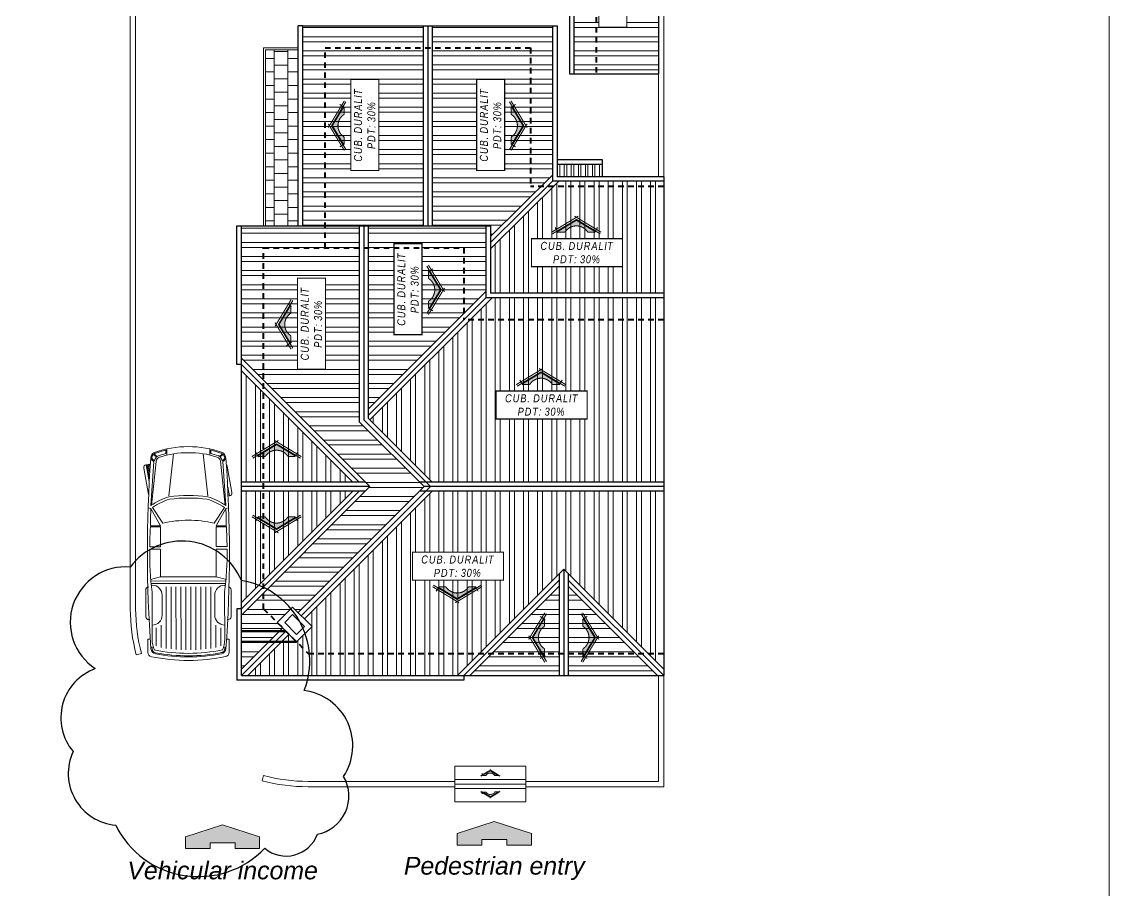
# Model space of a CAD drawing. Header units: metres. Extents: x 539 to 782, y 164 to 633.
# Drawn here: x 713.33 to 737.79, y 221.01 to 240.55 of the extents above; entities that cross this region are included whole.
import ezdxf
from ezdxf.enums import TextEntityAlignment as Align

# ---------------------------------------------------------------- set-up
doc = ezdxf.new("R2010")
doc.units = ezdxf.units.M
doc.linetypes.add('HIDDEN', pattern=[0.375, 0.25, -0.125])
for name, color, linetype, lineweight in [('01', 1, 'Continuous', 9), ('02', 2, 'Continuous', 20), ('03', 3, 'Continuous', 30), ('Baranda', 54, 'Continuous', 15), ('CUBIERTA', 214, 'Continuous', 20), ('MURO', 4, 'Continuous', 60), ('Plano d Sitio', 45, 'Continuous', 20), ('Textura de Pisos', 252, 'Continuous', 13)]:
    doc.layers.add(name, color=color, linetype=linetype, lineweight=lineweight)
for name, color, linetype in [('COLUMNAS', 6, 'Continuous'), ('cumbrera', 21, 'Continuous'), ('TEXTO', 134, 'Continuous')]:
    doc.layers.add(name, color=color, linetype=linetype)
doc.styles.add('ARIAL', font='ariali.ttf')
doc.styles.add('STYLE1', font='ariali.ttf')
pattern_1 = [(90, (-715.7695879070288, -243.3407509537875), (-0.3175, 5.551115123125783e-17), []), (90, (-715.8818411085422, -243.2284977522741), (-0.3175, 5.551115123125783e-17), [])]
pattern_2 = [(180, (-715.7695879070288, -243.3407509537875), (-5.551115123125783e-17, -0.3175), []), (180, (-715.8818411085422, -243.4530041553008), (-5.551115123125783e-17, -0.3175), [])]

# ---------------------------------------------------------------- blocks, each defined once
blk = doc.blocks.new('CHEVY')
for p, q in [((-0.8151112209913691, 3.870058879494527), (-0.8151112209913691, 4.13242091338673)), ((-0.6500000000000199, 3.641409447470144), (-0.6500000000000199, 4.002169861546056)), ((-0.5500000000000256, 3.585874054988656), (-0.5500000000000256, 4.037389700858276)), ((-0.4500000000000313, 2.817621577326056), (-0.4500000000000313, 4.05254340986385)), ((-0.3500000000000085, 2.817621577326056), (-0.3500000000000085, 4.064620522129919)), ((-0.2500000000000142, 2.817621577326056), (-0.2500000000000142, 4.073654487154888)), ((-0.1500000000000199, 2.817621577326056), (-0.1500000000000199, 4.079670009291297)), ((-0.05000000000002558, 2.817621577326056), (-0.05000000000002558, 4.08268339035674)), ((0.04999999999996874, 2.817621577326056), (0.04999999999996874, 4.08268339035674)), ((0.1499999999999915, 2.817621577326056), (0.1499999999999915, 4.079670009291297)), ((0.2499999999999858, 2.817621577326056), (0.2499999999999858, 4.073654487154888)), ((0.3499999999999801, 2.817621577326056), (0.3499999999999801, 4.064620522129919)), ((0.4499999999999744, 2.817621577326056), (0.4499999999999744, 4.05254340986385)), ((0.5499999999999972, 3.585874054988713), (0.5499999999999972, 4.037389700858276)), ((0.6499999999999915, 3.641409447470144), (0.6499999999999915, 4.002169861546056)), ((0.8151112209913407, 3.870058879494527), (0.8151112209913407, 4.13242091338673)), ((-0.766093916937777, 3.870058879494527), (-0.8151112209913691, 3.870058879494527)), ((0.7660939169377485, 3.870058879494527), (0.8151112209913407, 3.870058879494527)), ((-0.8557069520571616, 3.417823455947476), (-0.857086663010719, 2.874671756562966)), ((-0.8005674192562964, 3.47268356825605), (-0.7771684548819024, 3.472624130335637)), ((0.800567419256268, 3.47268356825605), (0.777168454881874, 3.472624130335637)), ((0.8557069520571332, 3.417823455947476), (0.8570866630106906, 2.874671756562966)), ((-0.5584960919907331, 2.614147126719379), (-0.7641102136839066, 2.666779298893905)), ((0.5584960919907047, 2.614147126719379), (0.7641102136838498, 2.666779298893905)), ((-0.5584960919907331, 2.058993436614335), (-0.5584960919907331, 2.614147126719379)), ((0.5584960919907047, 2.615543616900586), (-0.5530405295429972, 2.615543616900586)), ((0.5584960919907047, 2.058993436614335), (0.5584960919907047, 2.614147126719379)), ((-0.5584960919907331, 2.008993436614267), (-0.7761239441431798, 2.008993436614267)), ((-0.5584960919907331, 2.058993436614335), (-0.7758243118655486, 2.058993436614335)), ((-0.5584960919907331, 1.610985100995483), (-0.5584960919907331, 2.008993436614267)), ((0.7758243118655201, 2.058993436614335), (0.5584960919907047, 2.058993436614335)), ((0.7761239441431513, 2.008993436614267), (0.5584960919907047, 2.008993436614267)), ((0.5584960919907047, 1.610985100995483), (0.5584960919907047, 2.008993436614267)), ((-0.5584960919907331, 1.610985100995483), (-0.762588889615941, 1.610985100995483)), ((-0.5584960919907331, 1.588985100995549), (-0.7610134716310171, 1.588985100995549)), ((-0.5584960919907331, 1.588985100995549), (-0.7524356085345261, 1.242843760243025)), ((-0.7403714472381324, 1.182345925469283), (-0.6451178719588171, 0.2952132734748627)), ((0.740371447238104, 1.182345925469283), (0.6451178719587887, 0.2952132734748627)), ((-0.7991078365632376, 0.9634031501469078), (-0.8946560644343862, 0.4287198716564742)), ((-0.2959591754476634, 0.1451834285998554), (-0.3928380970023255, 0.9867510243202471)), ((0.2961529146752326, 0.1451834285998554), (0.3930318362298948, 0.9867510243202471)), ((0.8726009258741811, 0.9247020978679554), (0.7770526980030326, 0.3900188193775218)), ((0.8281338830775411, 0.9885196668041001), (0.7953856642762815, 0.8052622126000895)), ((0.7983828294031667, 0.9938361982354333), (0.8281338830775411, 0.9885196668041001)), ((0.8064769607309614, 0.9923897720320181), (0.8024859935653268, 0.9700565121063871)), ((-0.7903117331721461, 0.6999727233572255), (-0.8501890216377177, 0.3649023027203864)), ((-0.7852733702127779, 0.6031059606830151), (-0.8285320992911664, 0.3610321974924684)), ((-0.7799663309866816, 0.5077426974494781), (-0.8068751769445868, 0.3571620922645504)), ((-0.7704734529423973, 0.3506570819906099), (-0.8501890216377177, 0.3649023027203864)), ((-0.7744026001245032, 0.4138158682407518), (-0.7852182545980355, 0.3532919870366893)), ((-0.7218768770305388, 0.2490917947696314), (-0.6810612650273669, 0.282987261012229)), ((-0.6647384777903795, 0.2436101558818589), (-0.6810612650273669, 0.282987261012229)), ((0.6647384777903511, 0.2436101558818589), (0.6810612650273384, 0.282987261012229)), ((0.7218768770305104, 0.2490917947696314), (0.6810612650273384, 0.282987261012229)), ((-0.7230982628378939, 0.1922757023808597), (-0.7310480988959824, 0.2105255090823928)), ((-0.6964290993099809, 0.1549800897080811), (-0.6370577878701198, 0.204285200765403)), ((-0.6877861898578459, 0.147859092135425), (-0.6283883937837942, 0.1971861974489482)), ((-0.4528061065606579, 0.1399805100222036), (-0.4528061065606579, 0.07214593046739104)), ((0.4528061065606011, 0.1399805100222036), (0.4528061065606011, 0.07214593046739104)), ((0.6877861898578175, 0.147859092135425), (0.6283883937837658, 0.1971861974489482)), ((0.6964290993099524, 0.1549800897080811), (0.637057787870063, 0.204285200765403)), ((0.7230982628378655, 0.1922757023808597), (0.7310480988959256, 0.2105255090823928))]:
    blk.add_line(p, q)
for points in [[(1.337354281361058e-05, 4.152383277368235, 0.05032976858427718), (-0.6815184087488007, 4.083478504064649, 0.05032976858427718)], [(-0.748882438392954, 2.783567282375705), (-0.7274224804944396, 2.783567282375705, 0.4144700712728815), (-0.5274225571789231, 2.98374242170012), (-0.5277728359620113, 3.383742421700097, 0.4139570999902489), (-0.7277727592775562, 3.583567282375659), (-0.7279478986691146, 3.583567282375716)], [(0.7279478986690862, 3.583567282375716), (0.7277727592774994, 3.583567282375716, 0.4139570999902419), (0.5277728359619829, 3.383742421700097), (0.5274225571788662, 2.98374242170012, 0.4144700712728812), (0.7274224804944112, 2.783567282375705), (0.7488824383929256, 2.783567282375705)]]:
    blk.add_lwpolyline(points, format="xyb")
for points in [[(-0.7283379328284951, 4.02896583709269), (-0.7554139468025056, 4.02896583709269)], [(0.7283379328284667, 4.02896583709269), (0.7554139468024772, 4.02896583709269)], [(-0.7281987784891584, 3.870058879494527), (-0.727369693626926, 2.923287448094348)], [(0.7281987784891015, 3.870058879494527), (0.7273696936268976, 2.923287448094348)], [(-0.7602453139358119, 2.698305435614818), (0.760245313935755, 2.698305435614818)], [(-0.7537432878304315, 2.74830543561483), (0.7537432878304031, 2.74830543561483)], [(-0.5153703834899517, 1.535282203481577), (-0.7233162167850509, 1.222240057516549)], [(0.5153703834899233, 1.535282203481577), (0.7233162167850224, 1.222240057516549)], [(0.5584960919907047, 1.610985100995483), (0.7671039410314933, 1.610985100995483)], [(0.5584960919907047, 1.588985100995549), (0.765810581725205, 1.588985100995549)], [(0.5584960919907047, 1.588985100995549), (0.7524356085344976, 1.242843760243025)], [(-0.7524356085345261, 1.242843760243025), (-0.8151430644539772, 1.229965552015917)], [(-0.6951165360575686, 0.299912075819682), (-0.7513334270145577, 1.181432142463839)], [(0.6951165360575402, 0.299912075819682), (0.7513334270145293, 1.181432142463839)], [(0.7524356085344976, 1.242843760243025), (0.8151430644539488, 1.229965552015917)], [(-0.7550039714615338, 0.2501783478301629), (-0.6951165360575686, 0.299912075819682)], [(-0.753890194603386, 0.2347871072284331), (-0.7432676817784198, 0.183489660063449)], [(0.7550039714615053, 0.2501783478301629), (0.6951165360575402, 0.299912075819682)], [(0.7538901946033576, 0.2347871072284331), (0.7432676817783914, 0.183489660063449)], [(-0.4308061065606381, 0.1573781250165691), (-0.4308061065606381, 0.0446305728893801)], [(0.4308061065606097, 0.1573781250165691), (0.4308061065606097, 0.0446305728893801)]]:
    blk.add_lwpolyline(points)
for centre, radius, start, end in [((-0.7271112209913753, 4.13242091338673), 0.08800000000000001, 101.8039063896621, 180), ((-0.6434909587837723, 4.052310879295637), 0.11, 101.0086417639688, 175.8238409093658), ((-0.01840169572794537, 0.7411748322930318), 3.552508503919743, 89.70321134631696, 101.8039063896655), ((0.0006469838624383328, 0.7411748322930318), 3.483208503919743, 90.01064232729591, 101.0086417639688), ((0.0006469838624383328, 0.7411748322930318), 3.461208503919743, 90.01064232729591, 101.0086417639688), ((-0.0006469838624951763, 0.7411748322930318), 3.411208503919743, 78.46434909081957, 89.98935767270086), ((-0.0006469838624951763, 0.7411748322930318), 3.461208503919743, 78.99135823603116, 89.98935767270086), ((0.01840169572788852, 0.7411748322930318), 3.552508503919743, 78.19609361033456, 90.29678865368305), ((-0.0006469838624951763, 0.7411748322930318), 3.483208503919743, 78.99135823603116, 89.98935767270086), ((0.6434909587837438, 4.052310879295637), 0.11, 4.176159090630813, 78.99135823603116), ((0.7271112209913184, 4.13242091338673), 0.08800000000000001, 0, 78.1960936103379), ((25.30082343752225, 2.14284606436552), 26.12448643391838, 175.7908405652286, 184.1884519445382), ((-0.6434909587837723, 4.052310879295637), 0.08800000000000001, 101.0086417639688, 195.3838627031713), ((-0.2696947197849653, 3.881587142429899), 0.4586489645627818, 153.4940570227175, 181.4402962460169), ((0.6434909587837438, 4.052310879295637), 0.08800000000000001, 344.6161372968288, 78.99135823603116), ((0.2696947197849369, 3.881587142429899), 0.4586489645627818, 358.5597037539798, 26.50594297729397), ((-25.30082343752231, 2.14284606436552), 26.12448643391838, 355.8115480554617, 4.209159434771356), ((-0.8007071295024701, 3.417683745701359), 0.05500000000000001, 89.85445788966523, 179.8544578896685), ((0.8007071295024417, 3.417683745701359), 0.05500000000000001, 0.1455421103315249, 90.14554211033152), ((-0.8020868404560275, 2.874532046316792), 0.05500000000000001, 179.8544578896685, 269.8544578896685), ((4.803115580960835, 2.179728499087608), 5.580246166889073, 172.3426536902289, 181.2397570181141), ((-4.803115580960863, 2.179728499087608), 5.580246166889073, 358.760242981886, 7.657346309771121), ((0.8020868404559991, 2.874532046316792), 0.05500000000000001, 270.1455421103283, 0.1455421103315249), ((4.829811208826683, 2.000399952046726), 5.605941739554595, 179.9121698703377, 183.9832397922426), ((-4.829811208826712, 2.000399952046726), 5.605941739554595, 356.0167602077575, 0.0878301296623068), ((4.787234356559296, 1.553301430752006), 5.548362577133958, 179.6315060941221, 183.2076507706951), ((-1.4210854715202e-14, 3.866106142585172), 2.387121041605739, 257.5318887773814, 270), ((-1.4210854715202e-14, 3.866106142585172), 2.387121041605739, 270, 282.4681112226186), ((-4.787234356559324, 1.553301430752006), 5.548362577133958, 356.7923492293017, 0.3684939058779319), ((-0.008877355932739306, 2.262841891362759), 1.311749999999994, 235.5279428860187, 253.1505945835493), ((-0.008877355932739306, 2.262841891362759), 1.262249999999994, 235.5279428860187, 252.9654526160501), ((0.008877355932710884, 2.262841891362759), 1.262249999999994, 287.0345473839499, 304.4720571139814), ((0.008877355932710884, 2.262841891362759), 1.311749999999994, 286.8494054164507, 304.4720571139814), ((-1.4210854715202e-14, 4.012527870624004), 3.03020753982654, 262.6224962912981, 277.3775037087019), ((-1.4210854715202e-14, 4.012527870624004), 2.98070753982654, 262.7017659660302, 277.2982340339698), ((0.8184586200077746, 0.934377360937722), 0.05500000000000001, 349.868155695411, 79.8681556954109), ((-0.8405137585679796, 0.4190446085867645), 0.05500000000000001, 169.8681556954108, 259.8681556954076), ((-0.7007939704852078, 0.2237045725584519), 0.033, 129.7080533392997, 203.538522554119), ((-0.5631229150416601, 0.2857323282766995), 0.11, 202.5152201584068, 227.7679241923823), ((-0.5464600539709323, 0.3034373205241447), 0.09900000000000002, 184.7651194394414, 252.1024780622128), ((0.5464600539709039, 0.3034373205241447), 0.09900000000000002, 287.8975219377872, 355.2348805605553), ((0.5631229150416317, 0.2857323282766995), 0.11, 312.2320758076177, 337.4847798415931), ((0.7007939704851793, 0.2237045725584519), 0.033, 336.4614774458846, 50.29194666070035), ((0.722910392136626, 0.3996940824472883), 0.05500000000000001, 316.6256506403187, 349.868155695411), ((-0.622251168135378, 0.2362059139675718), 0.132, 203.5385225541152, 250.4764285188553), ((-0.622251168135378, 0.2362059139675718), 0.11, 203.5385225541152, 227.59670695068), ((-0.622251168135378, 0.2362059139675718), 0.11, 233.4322482148107, 250.4764285188553), ((-0.01616466259521587, 1.945506269923547), 1.945573422574601, 250.0479564024259, 270.4760435093812), ((-0.01616466259521587, 1.945506269923547), 1.923573422574601, 250.4764285188553, 256.8797840886793), ((-0.5631229150416601, 0.2857323282766995), 0.11, 233.6068584860339, 251.7609947884124), ((-0.01616466259521587, 1.945506269923547), 1.857573422574601, 251.7609947884124, 256.4048329408162), ((-0.01616466259521587, 1.945506269923547), 1.824573422574601, 252.1024780622128, 270.504571979474), ((0.01616466259515903, 1.945506269923547), 1.945573422574601, 269.5239564906188, 289.9520435975742), ((0.01616466259515903, 1.945506269923547), 1.824573422574601, 269.4954280205228, 287.8975219377872), ((0.01616466259515903, 1.945506269923547), 1.857573422574601, 283.5951670591838, 288.2390052115875), ((0.01616466259515903, 1.945506269923547), 1.923573422574601, 283.1202159113207, 289.5235714811447), ((0.5631229150416317, 0.2857323282766995), 0.11, 288.2390052115875, 306.3931415139661), ((0.6222511681353211, 0.2362059139675718), 0.11, 289.5235714811447, 306.5677517851893), ((0.6222511681353211, 0.2362059139675718), 0.132, 289.5235714811447, 336.4614774458846), ((0.6222511681353211, 0.2362059139675718), 0.11, 312.4032930493199, 336.4614774458846)]:
    blk.add_arc(centre, radius, start, end)

msp = doc.modelspace()

# ---------------------------------------------------------------- hatches: boundary and pattern name
at = {"layer": '02'}
h = msp.add_hatch(color=256, dxfattribs=at)
h.dxf.hatch_style = 1
edge = h.paths.add_edge_path()
edge.add_arc((720.7438064574764, 238.210750953781), 0.3023999999996931, 122.54687965860981, 179.9999999992945, ccw=False)
edge.add_line((720.5811184341862, 238.465659500279), (720.5811652274767, 238.6210707670508))
edge.add_line((720.5811652274767, 238.6210707670508), (720.5677223868242, 238.6292086093983))
edge.add_line((720.5677223868242, 238.6292086093983), (720.3147464456997, 238.2107509537847))
edge.add_line((720.3147464456997, 238.2107509537847), (720.5677268263503, 237.7922859545726))
edge.add_line((720.5677268263503, 237.7922859545726), (720.5809180870519, 237.8002606481788))
edge.add_line((720.5809180870519, 237.8002606481788), (720.5809649611883, 237.9559404220455))
edge.add_arc((720.7438064574774, 238.2107509537878), 0.302400000000738, 180.0000000005923, 237.4186175919951, ccw=False)
h = msp.add_hatch(color=256, dxfattribs=at)
h.dxf.hatch_style = 1
edge = h.paths.add_edge_path()
edge.add_arc((724.1753693565814, 238.210750953781), 0.3023999999996931, 7.054436626829942e-10, 57.45312034139017)
edge.add_line((724.3380573798715, 238.465659500279), (724.338010586581, 238.6210707670508))
edge.add_line((724.338010586581, 238.6210707670508), (724.3514534272335, 238.6292086093983))
edge.add_line((724.3514534272335, 238.6292086093983), (724.6044293683581, 238.2107509537847))
edge.add_line((724.6044293683581, 238.2107509537847), (724.3514489877075, 237.7922859545726))
edge.add_line((724.3514489877075, 237.7922859545726), (724.3382577270058, 237.8002606481788))
edge.add_line((724.3382577270058, 237.8002606481788), (724.3382108528695, 237.9559404220455))
edge.add_arc((724.1753693565804, 238.2107509537878), 0.302400000000738, 302.5813824080049, 359.9999999994076)
h = msp.add_hatch(color=256, dxfattribs=at)
h.dxf.hatch_style = 1
edge = h.paths.add_edge_path()
edge.add_arc((725.80452942468, 235.6548085878889), 0.3023999999996363, 32.5468796585979, 89.99999999928917, ccw=False)
edge.add_line((726.0594379711781, 235.817496611179), (726.2148492379499, 235.8174498178885))
edge.add_line((726.2148492379499, 235.8174498178885), (726.2229870802973, 235.830892658541))
edge.add_line((726.2229870802973, 235.830892658541), (725.8045294246838, 236.0838685996655))
edge.add_line((725.8045294246838, 236.0838685996655), (725.3860644254717, 235.830888219015))
edge.add_line((725.3860644254717, 235.830888219015), (725.3940391190779, 235.8176969583133))
edge.add_line((725.3940391190779, 235.8176969583133), (725.5497188929446, 235.8176500841769))
edge.add_arc((725.8045294246868, 235.6548085878878), 0.3024000000007054, 90.00000000058162, 147.4186175919848, ccw=False)
h = msp.add_hatch(color=256, dxfattribs=at)
h.dxf.hatch_style = 1
edge = h.paths.add_edge_path()
edge.add_arc((722.3166797537173, 234.5184181054252), 0.3023999999996931, 7.054436626829942e-10, 57.45312034139017)
edge.add_line((722.4793677770074, 234.7733266519232), (722.4793209837169, 234.928737918695))
edge.add_line((722.4793209837169, 234.928737918695), (722.4927638243694, 234.9368757610424))
edge.add_line((722.4927638243694, 234.9368757610424), (722.7457397654939, 234.5184181054289))
edge.add_line((722.7457397654939, 234.5184181054289), (722.4927593848433, 234.0999531062168))
edge.add_line((722.4927593848433, 234.0999531062168), (722.4795681241417, 234.107927799823))
edge.add_line((722.4795681241417, 234.107927799823), (722.4795212500053, 234.2636075736897))
edge.add_arc((722.3166797537162, 234.518418105432), 0.302400000000738, 302.5813824080049, 359.9999999994076)
h = msp.add_hatch(color=256, dxfattribs=at)
h.dxf.hatch_style = 1
edge = h.paths.add_edge_path()
edge.add_arc((719.5458674713847, 233.7399817933202), 0.3023999999996931, 122.54687965860981, 179.9999999992945, ccw=False)
edge.add_line((719.3831794480946, 233.9948903398182), (719.383226241385, 234.15030160659))
edge.add_line((719.383226241385, 234.15030160659), (719.3697834007326, 234.1584394489375))
edge.add_line((719.3697834007326, 234.1584394489375), (719.116807459608, 233.7399817933239))
edge.add_line((719.116807459608, 233.7399817933239), (719.3697878402586, 233.3215167941118))
edge.add_line((719.3697878402586, 233.3215167941118), (719.3829791009603, 233.329491487718))
edge.add_line((719.3829791009603, 233.329491487718), (719.3830259750966, 233.4851712615847))
edge.add_arc((719.5458674713857, 233.739981793327), 0.302400000000738, 180.0000000005923, 237.4186175919951, ccw=False)
h = msp.add_hatch(color=256, dxfattribs=at)
h.dxf.hatch_style = 1
edge = h.paths.add_edge_path()
edge.add_arc((725.0088187465618, 232.2268419050588), 0.3023999999996363, 32.5468796585979, 89.99999999928917, ccw=False)
edge.add_line((725.2637272930599, 232.3895299283488), (725.4191385598317, 232.3894831350583))
edge.add_line((725.4191385598317, 232.3894831350583), (725.4272764021791, 232.4029259757108))
edge.add_line((725.4272764021791, 232.4029259757108), (725.0088187465656, 232.6559019168353))
edge.add_line((725.0088187465656, 232.6559019168353), (724.5903537473534, 232.4029215361848))
edge.add_line((724.5903537473534, 232.4029215361848), (724.5983284409597, 232.3897302754831))
edge.add_line((724.5983284409597, 232.3897302754831), (724.7540082148264, 232.3896834013467))
edge.add_arc((725.0088187465686, 232.2268419050577), 0.3024000000007054, 90.00000000058162, 147.4186175919848, ccw=False)
h = msp.add_hatch(color=256, dxfattribs=at)
h.dxf.hatch_style = 1
edge = h.paths.add_edge_path()
edge.add_arc((719.0603978771925, 230.6077499791263), 0.3023999999996363, 90.00000000071084, 147.4531203414022)
edge.add_line((718.8054893306944, 230.7704380024164), (718.6500780639226, 230.7703912091259))
edge.add_line((718.6500780639226, 230.7703912091259), (718.6419402215752, 230.7838340497784))
edge.add_line((718.6419402215752, 230.7838340497784), (719.0603978771887, 231.0368099909029))
edge.add_line((719.0603978771887, 231.0368099909029), (719.4788628764009, 230.7838296102524))
edge.add_line((719.4788628764009, 230.7838296102524), (719.4708881827946, 230.7706383495507))
edge.add_line((719.4708881827946, 230.7706383495507), (719.3152084089279, 230.7705914754143))
edge.add_arc((719.0603978771857, 230.6077499791252), 0.3024000000007054, 32.58138240801522, 89.9999999994184)
h = msp.add_hatch(color=256, dxfattribs=at)
h.dxf.hatch_style = 1
edge = h.paths.add_edge_path()
edge.add_arc((719.0603978771925, 229.5737519284474), 0.3023999999996363, 212.5468796585978, 269.9999999992892, ccw=False)
edge.add_line((718.8054893306944, 229.4110639051573), (718.6500780639226, 229.4111106984478))
edge.add_line((718.6500780639226, 229.4111106984478), (718.6419402215752, 229.3976678577953))
edge.add_line((718.6419402215752, 229.3976678577953), (719.0603978771887, 229.1446919166708))
edge.add_line((719.0603978771887, 229.1446919166708), (719.4788628764009, 229.3976722973213))
edge.add_line((719.4788628764009, 229.3976722973213), (719.4708881827946, 229.410863558023))
edge.add_line((719.4708881827946, 229.410863558023), (719.3152084089279, 229.4109104321594))
edge.add_arc((719.0603978771857, 229.5737519284485), 0.3024000000007054, 270.00000000058157, 327.4186175919848, ccw=False)
h = msp.add_hatch(color=256, dxfattribs=at)
h.dxf.hatch_style = 1
edge = h.paths.add_edge_path()
edge.add_arc((723.1238070832381, 228.0005889252864), 0.3023999999996363, 270.0000000007108, 327.4531203414021)
edge.add_line((723.3787156297362, 227.8379009019963), (723.534126896508, 227.8379476952868))
edge.add_line((723.534126896508, 227.8379476952868), (723.5422647388555, 227.8245048546343))
edge.add_line((723.5422647388555, 227.8245048546343), (723.1238070832419, 227.5715289135098))
edge.add_line((723.1238070832419, 227.5715289135098), (722.7053420840298, 227.8245092941604))
edge.add_line((722.7053420840298, 227.8245092941604), (722.713316777636, 227.837700554862))
edge.add_line((722.713316777636, 227.837700554862), (722.8689965515027, 227.8377474289984))
edge.add_arc((723.123807083245, 228.0005889252875), 0.3024000000007054, 212.5813824080152, 269.9999999994184)
h = msp.add_hatch(color=256, dxfattribs=at)
h.dxf.hatch_style = 1
edge = h.paths.add_edge_path()
edge.add_arc((725.2527777458569, 226.696667390625), 0.3023999999996931, 122.54687965860981, 179.9999999992945, ccw=False)
edge.add_line((725.0900897225667, 226.9515759371231), (725.0901365158572, 227.1069872038949))
edge.add_line((725.0901365158572, 227.1069872038949), (725.0766936752048, 227.1151250462423))
edge.add_line((725.0766936752048, 227.1151250462423), (724.8237177340802, 226.6966673906287))
edge.add_line((724.8237177340802, 226.6966673906287), (725.0766981147308, 226.2782023914166))
edge.add_line((725.0766981147308, 226.2782023914166), (725.0898893754324, 226.2861770850228))
edge.add_line((725.0898893754324, 226.2861770850228), (725.0899362495688, 226.4418568588896))
edge.add_arc((725.2527777458579, 226.6966673906319), 0.302400000000738, 180.0000000005923, 237.4186175919951, ccw=False)
h = msp.add_hatch(color=256, dxfattribs=at)
h.dxf.hatch_style = 1
edge = h.paths.add_edge_path()
edge.add_arc((725.7863980682008, 226.696667390625), 0.3023999999996931, 7.054436626829942e-10, 57.45312034139017)
edge.add_line((725.9490860914909, 226.9515759371231), (725.9490392982004, 227.1069872038949))
edge.add_line((725.9490392982004, 227.1069872038949), (725.9624821388529, 227.1151250462423))
edge.add_line((725.9624821388529, 227.1151250462423), (726.2154580799775, 226.6966673906287))
edge.add_line((726.2154580799775, 226.6966673906287), (725.9624776993269, 226.2782023914166))
edge.add_line((725.9624776993269, 226.2782023914166), (725.9492864386252, 226.2861770850228))
edge.add_line((725.9492864386252, 226.2861770850228), (725.9492395644888, 226.4418568588896))
edge.add_arc((725.7863980681998, 226.6966673906319), 0.302400000000738, 302.5813824080049, 359.9999999994076)
h = msp.add_hatch(color=256, dxfattribs=at)
h.dxf.hatch_style = 1
edge = h.paths.add_edge_path()
edge.add_arc((723.8674921939221, 223.5280799107053), 0.1209599999996871, 89.392744305339, 146.8458646460218)
edge.add_line((723.7662241960088, 223.5942321154952), (723.70406298238, 223.5948722443377))
edge.add_line((723.70406298238, 223.5948722443377), (723.7008650173752, 223.6002835778783))
edge.add_line((723.7008650173752, 223.6002835778783), (723.8693111359794, 223.6996942761957))
edge.add_line((723.8693111359794, 223.6996942761957), (724.0356152582629, 223.5967337814359))
edge.add_line((724.0356152582629, 223.5967337814359), (724.032369637408, 223.5914913811468))
edge.add_line((724.032369637408, 223.5914913811468), (723.9701010266313, 223.5921326159523))
edge.add_arc((723.8674921939192, 223.5280799107047), 0.1209600000002369, 31.97412671258716, 89.39274430399567)
h = msp.add_hatch(color=256, dxfattribs=at)
h.dxf.hatch_style = 1
edge = h.paths.add_edge_path()
edge.add_arc((723.8685760146884, 223.2868366031402), 0.1209600000001158, 213.1541353540884, 270.60725569476654, ccw=False)
edge.add_line((723.7673080167749, 223.2206843983498), (723.7051468031461, 223.2200442695073))
edge.add_line((723.7051468031461, 223.2200442695073), (723.7019488381418, 223.2146329359665))
edge.add_line((723.7019488381418, 223.2146329359665), (723.8703949567459, 223.1152222376492))
edge.add_line((723.8703949567459, 223.1152222376492), (724.036699079029, 223.218182732409))
edge.add_line((724.036699079029, 223.218182732409), (724.0334534581743, 223.223425132698))
edge.add_line((724.0334534581743, 223.223425132698), (723.9711848473976, 223.2227838978925))
edge.add_arc((723.8685760146859, 223.28683660314), 0.1209599999999024, 270.60725569595235, 328.02587328736155, ccw=False)
for points in [[(718.6788802167757, 221.9509442820046), (718.6788802167748, 222.2163237213632), (717.8461465792689, 222.4817031607217), (717.0134129417638, 222.216323721363), (717.0134129417647, 221.9509442820046), (717.5661760789408, 221.9509442820046), (717.5661760789408, 222.0800475854188), (718.126117079597, 222.0800475854188), (718.1261170795979, 221.9509442820046)], [(724.791397835065, 222.0246466659339), (724.7913978350646, 222.2900261052926), (723.9586641975586, 222.555405544651), (723.1259305600536, 222.2900261052924), (723.125930560054, 222.0246466659339), (723.6786936972305, 222.0246466659339), (723.6786936972305, 222.1537499693482), (724.2386346978867, 222.1537499693482), (724.2386346978872, 222.0246466659339)]]:
    msp.add_hatch(color=256, dxfattribs=at).paths.add_polyline_path(points)
at = {"layer": 'CUBIERTA'}
h = msp.add_hatch(dxfattribs=at)
h.set_pattern_fill('STEEL,_O', color=256, scale=0.1, angle=135)
h.set_pattern_definition(pattern_2)
h.paths.add_polyline_path([(727.6495879070287, 243.2207509537874), (724.6495879070294, 243.2207509537875), (724.6495879070294, 240.8806919561995), (725.749587906595, 240.8806919561994), (725.749587906595, 239.3806919561994), (727.6495879070287, 239.3806919561993)])
h.paths.add_polyline_path([(726.9411912511421, 242.4724445703626), (726.9411912511418, 240.4254606360894), (726.3113508998995, 240.4254606360894), (726.3113508998997, 242.4724445703626)], flags=16)
h = msp.add_hatch(dxfattribs=at)
h.set_pattern_fill('STEEL,_O', color=256, scale=0.1, angle=135)
h.set_pattern_definition(pattern_2)
h.paths.add_polyline_path([(722.5595879070288, 235.9607509537875), (723.8695879070287, 235.9607509537875), (723.8695879070287, 235.7215477768423), (725.2695879070288, 237.1011456276106), (725.2695879070288, 240.4607509537874), (722.5595879070288, 240.4607509537875)])
h.paths.add_polyline_path([(719.649587907029, 235.9607509537875), (722.3595879070288, 235.9607509537875), (722.3595879070288, 240.4607509537874), (719.6495879070287, 240.4607509537874)])
h.paths.add_polyline_path([(721.3585435256628, 239.2493014032663), (721.3585435256625, 237.2023174689931), (720.7287031744202, 237.2023174689931), (720.7287031744204, 239.2493014032663)], flags=16)
h.paths.add_polyline_path([(723.560632288395, 239.2493014032663), (723.5606322883953, 237.2023174689931), (724.1904726396376, 237.2023174689931), (724.1904726396374, 239.2493014032663)], flags=16)
h = msp.add_hatch(dxfattribs=at)
h.set_pattern_fill('STEEL,_O', color=256, scale=0.05, angle=45)
h.set_pattern_definition([(90, (18.83241960045621, 0), (-0.15875, 2.775557561562891e-17), []), (90, (18.77629299969954, 0.05612660075667009), (-0.15875, 2.775557561562891e-17), [])])
h.paths.add_polyline_path([(726.3895879070287, 237.0607509537863), (726.389587907029, 237.3407509537875), (725.3695879070287, 237.3407509537875), (725.3695879070287, 237.0607509537855)])
h = msp.add_hatch(dxfattribs=at)
h.set_pattern_fill('STEEL,_O', color=256, scale=0.1, angle=45)
h.set_pattern_definition(pattern_1)
h.paths.add_polyline_path([(723.8695879070287, 234.4407509537875), (727.7695879070288, 234.4407509537875), (727.7695879070288, 236.9607509537874), (725.4120588040682, 236.9607509537874), (723.869587907029, 235.4407584291957)])
h.paths.add_polyline_path([(726.8430798741654, 235.0400715197025), (724.7960959398922, 235.0400715197027), (724.7960959398922, 235.6699118709451), (726.8430798741654, 235.6699118709448)], flags=16)
h = msp.add_hatch(dxfattribs=at)
h.set_pattern_fill('STEEL,_O', color=256, scale=0.1, angle=135)
h.set_pattern_definition([(180, (0, 0), (-5.551115123125783e-17, -0.3175), []), (180, (-0.1122532015133644, -0.1122532015133644), (-5.551115123125783e-17, -0.3175), [])])
h.paths.add_polyline_path([(723.7695879070288, 235.9607509537875), (721.1195879070287, 235.9607509537875), (721.119587907029, 231.832172310025), (723.7695879070288, 234.4821723100249)])
h.paths.add_polyline_path([(720.9195879070289, 235.9607509537875), (718.2695879070288, 235.9607509537875), (718.2695879070291, 232.9821723100247), (721.1610092632668, 230.0907509537871), (718.2695879070293, 227.1993295975498), (718.2695879070293, 225.9821723100247), (719.1988772289105, 226.9114616319058), (719.0739059214729, 227.0364329393433), (719.4203882442544, 227.3829152621248), (719.545359551692, 227.2579439546873), (722.378166550792, 230.0907509537876), (720.9195879070289, 231.5493295975503)])
h.paths.add_polyline_path([(725.4195879070289, 227.8493295975502), (723.4110092632659, 225.8407509537875), (725.4195879070289, 225.8407509537874)])
h.paths.add_polyline_path([(725.6195879070287, 227.8493295975503), (725.619587907029, 225.8407509537874), (727.6281665507918, 225.8407509537874)])
h.paths.add_polyline_path([(720.1606045395711, 234.7785322428055), (720.1606045395708, 232.7315483085323), (719.5307641883285, 232.7315483085323), (719.5307641883287, 234.7785322428055)], flags=16)
h.paths.add_polyline_path([(721.7019426855309, 235.5569685549105), (721.7019426855311, 233.5099846206373), (722.3317830367735, 233.5099846206373), (722.3317830367732, 235.5569685549105)], flags=16)
h = msp.add_hatch(dxfattribs=at)
h.set_pattern_fill('STEEL,_O', color=256, scale=0.1, angle=45)
h.set_pattern_definition(pattern_1)
h.paths.add_polyline_path([(718.2695879070288, 232.6993295975501), (718.2695879070291, 230.1907509537869), (720.7781665507923, 230.190750953787)])
h.paths.add_polyline_path([(720.7781665507921, 229.9907509537871), (718.2695879070293, 229.9907509537869), (718.2695879070293, 227.4821723100244)])
h.paths.add_polyline_path([(727.7695879070288, 234.3407509537875), (723.9110092632659, 234.3407509537875), (721.1610092632661, 231.5907509537874), (722.5610092632664, 230.1907509537874), (727.7695879070288, 230.1907509537875)])
h.paths.add_polyline_path([(725.5195879070288, 228.2321723100248), (727.7695879070288, 225.9821723100249), (727.7695879070288, 229.9907509537875), (722.5610092632664, 229.9907509537875), (719.686780907929, 227.1165225984501), (719.8582702515221, 226.9450332548572), (719.5117879287407, 226.5985509320758), (719.3402985851478, 226.7700402756687), (718.4110092632668, 225.8407509537875), (723.1281665507913, 225.8407509537875)])
h.paths.add_polyline_path([(726.0473691960472, 231.6121048368723), (724.000385261774, 231.6121048368725), (724.000385261774, 232.2419451881149), (726.0473691960472, 232.2419451881147)], flags=16)
h.paths.add_polyline_path([(724.1623575327235, 227.98548564223), (722.1153735984503, 227.9854856422303), (722.1153735984503, 228.6153259934726), (724.1623575327235, 228.6153259934724)], flags=16)
at = {"layer": 'Textura de Pisos', "ltscale": 0.01}
h = msp.add_hatch(dxfattribs=at)
h.set_pattern_fill('AR-B88,_O', color=256, scale=0.0015, angle=90)
h.set_pattern_definition([(90, (36.56222820399512, 2.842170943040401e-14), (-0.3048, 1.866361721900567e-17), []), (180, (36.56222820399512, 2.842170943040401e-14), (-0.3048, -0.1524), [0.3048, -0.3048])])
h.paths.add_polyline_path([(718.8095879070288, 235.9607509537875), (719.5495879070288, 235.9607509537875), (719.5495879070288, 239.9207509537875), (718.8095879070288, 239.9207509537875)])

# ---------------------------------------------------------------- linework, layer by layer
at = {"layer": '01'}
msp.add_lwpolyline([(602.0391835049804, 257.8513608069128), (737.7917185093768, 257.8513608069128), (737.7917185093768, 163.9429756973037), (602.0391835049804, 163.9429756973037)], close=True, dxfattribs=at)
at = {"layer": '02'}
for p, q in [((720.2979195475907, 238.2107509537847), (720.6217277950616, 238.7463751696797)), ((720.5908608927055, 238.6186902400206), (720.4816172805822, 238.6847327779398)), ((724.6212562664671, 238.2107509537847), (724.2974480189962, 238.7463751696797)), ((724.3283149213523, 238.6186902400206), (724.4375585334756, 238.6847327779398)), ((720.2979195475907, 238.2107509537847), (720.6217277950618, 237.6751267378887)), ((724.6212562664671, 238.2107509537847), (724.297448018996, 237.6751267378887)), ((720.5908608927055, 237.8028116675484), (720.4816172805824, 237.7367691296287)), ((724.3283149213523, 237.8028116675484), (724.4375585334753, 237.7367691296287)), ((725.8045294246838, 236.1006954977745), (725.2689052087878, 235.7768872503034)), ((725.8045294246838, 236.1006954977745), (726.3401536405788, 235.7768872503036)), ((725.3965901384474, 235.8077541526598), (725.3305476005278, 235.9169977647828)), ((726.2124687109197, 235.8077541526598), (726.2785112488389, 235.916997764783)), ((722.7625666636029, 234.5184181054289), (722.438758416132, 235.0540423213239)), ((722.4696253184882, 234.9263573916648), (722.5788689306114, 234.992399929584)), ((722.7625666636029, 234.5184181054289), (722.4387584161318, 233.9827938895329)), ((719.099980561499, 233.7399817933239), (719.4237888089699, 234.2756060092189)), ((719.3929219066138, 234.1479210795598), (719.2836782944905, 234.213963617479)), ((722.4696253184882, 234.1104788191925), (722.5788689306112, 234.0444362812729)), ((719.099980561499, 233.7399817933239), (719.4237888089701, 233.2043575774279)), ((719.3929219066138, 233.3320425070876), (719.2836782944908, 233.2659999691679)), ((725.0088187465656, 232.6727288149443), (724.4731945306696, 232.3489205674732)), ((725.0088187465656, 232.6727288149443), (725.5444429624606, 232.3489205674735)), ((724.6008794603292, 232.3797874698296), (724.5348369224096, 232.4890310819526)), ((725.4167580328015, 232.3797874698296), (725.4828005707207, 232.4890310819528)), ((719.0603978771887, 231.0536368890119), (718.5247736612932, 230.729828641541)), ((719.0603978771887, 231.0536368890119), (719.5960220930842, 230.7298286415408)), ((718.6524585909528, 230.7606955438972), (718.5864160530332, 230.8699391560204)), ((719.4683371634246, 230.7606955438972), (719.5343797013443, 230.8699391560202)), ((719.0603978771887, 229.1278650185618), (718.5247736612932, 229.4516732660327)), ((718.6524585909528, 229.4208063636765), (718.5864160530332, 229.3115627515533)), ((719.0603978771887, 229.1278650185618), (719.5960220930842, 229.4516732660329)), ((719.4683371634246, 229.4208063636765), (719.5343797013443, 229.3115627515535)), ((723.1238070832419, 227.5547020154008), (722.588182867346, 227.8785102628719)), ((722.7158677970056, 227.8476433605155), (722.6498252590859, 227.7383997483925)), ((723.1238070832419, 227.5547020154008), (723.6594312991369, 227.8785102628717)), ((723.5317463694778, 227.8476433605155), (723.597788907397, 227.7383997483923)), ((724.8068908359712, 226.6966673906287), (725.1306990834421, 227.2322916065238)), ((725.099832181086, 227.1046066768646), (724.9905885689627, 227.1706492147838)), ((726.2322849780865, 226.6966673906287), (725.9084767306156, 227.2322916065238)), ((725.9393436329717, 227.1046066768646), (726.048587245095, 227.1706492147838)), ((724.8068908359712, 226.6966673906287), (725.1306990834423, 226.1610431747328)), ((726.2322849780865, 226.6966673906287), (725.9084767306153, 226.1610431747328)), ((725.099832181086, 226.2887281043924), (724.990588568963, 226.2226855664727)), ((725.9393436329717, 226.2887281043924), (726.0485872450947, 226.2226855664727)), ((723.8693824713448, 223.7064246574078), (723.6537720768695, 223.5791793396953)), ((723.7049740362463, 223.5909841041449), (723.6790216283453, 223.634959073171)), ((723.8693824713448, 223.7064246574078), (724.082247383024, 223.5746379264321)), ((723.8704662921114, 223.1084918564372), (723.654855897636, 223.2357371741495)), ((723.7060578570129, 223.2239324097001), (723.6801054491116, 223.1799574406739)), ((723.8704662921114, 223.1084918564372), (724.0833312037907, 223.2402785874128))]:
    msp.add_line(p, q, dxfattribs=at)
for points, const_width in [([(720.5855437507387, 238.7682799023989), (720.2222145097992, 238.16809905813)], 0.024), ([(724.3336320633191, 238.7682799023989), (724.6969613042586, 238.16809905813)], 0.024), ([(720.2222402079228, 238.2534484302606), (720.58520796216, 237.6530489028338)], 0.024), ([(724.696935606135, 238.2534484302606), (724.3339678518978, 237.6530489028338)], 0.024), ([(725.8472269011597, 236.1763748374424), (725.2468273737329, 235.8134070832052)], 0.024), ([(726.3620583732979, 235.8130712946266), (725.7618775290291, 236.176400535566)], 0.024), ([(722.4749424604549, 235.075947054043), (722.8382717013944, 234.4757662097742)], 0.024), ([(722.8382460032708, 234.5611155819048), (722.4752782490336, 233.960716054478)], 0.024), ([(719.387604764647, 234.2975107419381), (719.0242755237075, 233.6973298976692)], 0.024), ([(719.0243012218311, 233.7826792697998), (719.3872689760683, 233.182279742373)], 0.024), ([(725.0515162230415, 232.7484081546122), (724.4511166956147, 232.3854404003751)], 0.024), ([(725.5663476951797, 232.3851046117964), (724.9661668509109, 232.7484338527359)], 0.024), ([(718.5028689285746, 230.766012685864), (719.1030497728434, 231.1293419268034)], 0.024), ([(719.0177004007123, 231.1293162286798), (719.6180999281396, 230.7663484744427)], 0.024), ([(718.5028689285746, 229.4154892217097), (719.1030497728434, 229.0521599807703)], 0.024), ([(719.0177004007123, 229.0521856788939), (719.6180999281396, 229.4151534331311)], 0.024), ([(723.1665045597179, 227.4790226757329), (722.566105032291, 227.8419904299701)], 0.024), ([(723.6813360318561, 227.8423262185488), (723.0811551875872, 227.4789969776093)], 0.024), ([(725.0945150391192, 227.2541963392429), (724.7311857981797, 226.6540154949741)], 0.024), ([(725.9446607749385, 227.2541963392429), (726.307990015878, 226.6540154949741)], 0.024), ([(724.7312114963033, 226.7393648671047), (725.0941792505405, 226.1389653396779)], 0.024), ([(726.3079643177543, 226.7393648671047), (725.9449965635172, 226.1389653396779)], 0.024), ([(723.6451640732682, 223.5937450066776), (723.8867632126919, 223.7365241547827)], 0.007055999999999995), ([(723.8526252723466, 223.7368757032637), (724.0912328419543, 223.5891514431375)], 0.007055999999999995), ([(723.6462478940343, 223.2211715071672), (723.887847033458, 223.0783923590622)], 0.007055999999999995), ([(723.8537090931129, 223.0780408105811), (724.0923166627206, 223.2257650707075)], 0.007055999999999995)]:
    msp.add_lwpolyline(points, dxfattribs=dict(at, const_width=const_width))
at = {"layer": '02', "const_width": 0.024}
for points in [[(720.4414064574767, 238.2107509537847, -0.2560733397626988), (720.5811184341862, 238.465659500279), (720.5811652274767, 238.6210707670508), (720.5677223868242, 238.6292086093983), (720.3147464456997, 238.2107509537847), (720.5677268263503, 237.7922859545726), (720.5809180870519, 237.8002606481788), (720.5809649611883, 237.9559404220455, -0.2559129274228076)], [(724.4777693565811, 238.2107509537847, 0.2560733397626988), (724.3380573798715, 238.465659500279), (724.338010586581, 238.6210707670508), (724.3514534272335, 238.6292086093983), (724.6044293683581, 238.2107509537847), (724.3514489877075, 237.7922859545726), (724.3382577270058, 237.8002606481788), (724.3382108528695, 237.9559404220455, 0.2559129274228076)], [(725.8045294246838, 235.9572085878886, -0.2560733397626988), (726.0594379711781, 235.817496611179), (726.2148492379499, 235.8174498178885), (726.2229870802973, 235.830892658541), (725.8045294246838, 236.0838685996655), (725.3860644254717, 235.830888219015), (725.3940391190779, 235.8176969583133), (725.5497188929446, 235.8176500841769, -0.2559129274228076)], [(722.619079753717, 234.5184181054289, 0.2560733397626988), (722.4793677770074, 234.7733266519232), (722.4793209837169, 234.928737918695), (722.4927638243694, 234.9368757610424), (722.7457397654939, 234.5184181054289), (722.4927593848433, 234.0999531062168), (722.4795681241417, 234.107927799823), (722.4795212500053, 234.2636075736897, 0.2559129274228076)], [(719.243467471385, 233.7399817933239, -0.2560733397626988), (719.3831794480946, 233.9948903398182), (719.383226241385, 234.15030160659), (719.3697834007326, 234.1584394489375), (719.116807459608, 233.7399817933239), (719.3697878402586, 233.3215167941118), (719.3829791009603, 233.329491487718), (719.3830259750966, 233.4851712615847, -0.2559129274228076)], [(725.0088187465656, 232.5292419050584, -0.2560733397626988), (725.2637272930599, 232.3895299283488), (725.4191385598317, 232.3894831350583), (725.4272764021791, 232.4029259757108), (725.0088187465656, 232.6559019168353), (724.5903537473534, 232.4029215361848), (724.5983284409597, 232.3897302754831), (724.7540082148264, 232.3896834013467, -0.2559129274228076)], [(719.0603978771887, 230.910149979126, 0.2560733397626988), (718.8054893306944, 230.7704380024164), (718.6500780639226, 230.7703912091259), (718.6419402215752, 230.7838340497784), (719.0603978771887, 231.0368099909029), (719.4788628764009, 230.7838296102524), (719.4708881827946, 230.7706383495507), (719.3152084089279, 230.7705914754143, 0.2559129274228076)], [(719.0603978771887, 229.2713519284477, -0.2560733397626988), (718.8054893306944, 229.4110639051573), (718.6500780639226, 229.4111106984478), (718.6419402215752, 229.3976678577953), (719.0603978771887, 229.1446919166708), (719.4788628764009, 229.3976722973213), (719.4708881827946, 229.410863558023), (719.3152084089279, 229.4109104321594, -0.2559129274228076)], [(723.1238070832419, 227.6981889252868, 0.2560733397626988), (723.3787156297362, 227.8379009019963), (723.534126896508, 227.8379476952868), (723.5422647388555, 227.8245048546343), (723.1238070832419, 227.5715289135098), (722.7053420840298, 227.8245092941604), (722.713316777636, 227.837700554862), (722.8689965515027, 227.8377474289984, 0.2559129274228076)], [(724.9503777458572, 226.6966673906287, -0.2560733397626988), (725.0900897225667, 226.9515759371231), (725.0901365158572, 227.1069872038949), (725.0766936752048, 227.1151250462423), (724.8237177340802, 226.6966673906287), (725.0766981147308, 226.2782023914166), (725.0898893754324, 226.2861770850228), (725.0899362495688, 226.4418568588896, -0.2559129274228076)], [(726.0887980682005, 226.6966673906287, 0.2560733397626988), (725.9490860914909, 226.9515759371231), (725.9490392982004, 227.1069872038949), (725.9624821388529, 227.1151250462423), (726.2154580799775, 226.6966673906287), (725.9624776993269, 226.2782023914166), (725.9492864386252, 226.2861770850228), (725.9492395644888, 226.4418568588896, 0.2559129274228076)]]:
    msp.add_lwpolyline(points, format="xyb", close=True, dxfattribs=at)
at = {"layer": '02'}
for points in [[(723.8687741779404, 223.6490331170162, 0.2560733397626988), (723.7662241960088, 223.5942321154952), (723.70406298238, 223.5948722443377), (723.7008650173752, 223.6002835778783), (723.8693111359794, 223.6996942761957), (724.0356152582629, 223.5967337814359), (724.032369637408, 223.5914913811468), (723.9701010266313, 223.5921326159523, 0.2559129274228076)], [(723.869857998707, 223.1658833968288, -0.2560733397626988), (723.7673080167749, 223.2206843983498), (723.7051468031461, 223.2200442695073), (723.7019488381418, 223.2146329359665), (723.8703949567459, 223.1152222376492), (724.036699079029, 223.218182732409), (724.0334534581743, 223.223425132698), (723.9711848473976, 223.2227838978925, -0.2559129274228076)]]:
    msp.add_lwpolyline(points, format="xyb", close=True, dxfattribs=at)
for points in [[(718.1261170795979, 222.0800475854188), (718.1261170795979, 221.9509442820046), (718.6788802167757, 221.9509442820046), (718.6788802167757, 222.216323721363), (717.8461465792689, 222.4817031607214), (717.0134129417647, 222.216323721363), (717.0134129417647, 221.9509442820046), (717.5661760789408, 221.9509442820046), (717.5661760789408, 222.0800475854188)], [(724.2386346978872, 222.1537499693482), (724.2386346978872, 222.0246466659339), (724.791397835065, 222.0246466659339), (724.791397835065, 222.2900261052924), (723.9586641975586, 222.5554055446508), (723.125930560054, 222.2900261052924), (723.125930560054, 222.0246466659339), (723.6786936972305, 222.0246466659339), (723.6786936972305, 222.1537499693482)]]:
    msp.add_lwpolyline(points, close=True, dxfattribs=at)
at = {"layer": '03'}
for p, q in [((727.649587907029, 243.2207509537875), (727.6495879070287, 239.3806919561993)), ((725.6495879065951, 240.8806919561995), (725.6495879065951, 239.3806919561994)), ((725.749587906595, 240.8806919561995), (725.749587906595, 239.3806919561994)), ((719.5495879070288, 235.9607509537875), (719.5495879070286, 240.4607509537874)), ((719.649587907029, 240.4607509537874), (719.5495879070288, 240.4607509537874)), ((719.649587907029, 235.9607509537875), (719.649587907029, 240.4607509537874)), ((719.649587907029, 240.4607509537874), (725.2695879070288, 240.4607509537874)), ((725.2695879070288, 240.4607509537874), (725.2695879070288, 236.9607509537874)), ((725.2695879070288, 240.4607509537874), (725.3695879070287, 240.4607509537874)), ((725.3695879070287, 240.4607509537875), (725.3695879070287, 237.0607509537874)), ((725.6495879065949, 239.3806919561994), (727.649587907029, 239.3806919561993)), ((726.389587907029, 237.4407509537874), (725.3695879070287, 237.4407509537874)), ((726.389587907029, 237.3407509537874), (725.3695879070287, 237.3407509537874)), ((726.3895879070287, 237.0607509537873), (726.3895879070287, 237.4407509537874)), ((727.7695879070284, 237.0607509537874), (725.3695879070287, 237.0607509537874)), ((727.7695879070288, 237.0607509537874), (727.7695879070288, 225.8407509537874)), ((727.7695879070284, 236.9607509537874), (725.2695879070288, 236.9607509537874)), ((718.1695879070289, 232.8407509537875), (718.1695879070289, 235.9607509537875)), ((718.1695879070289, 235.9607509537875), (723.8695879070287, 235.9607509537875)), ((718.2695879070295, 225.8407509537875), (718.2695879070288, 235.9607509537875)), ((723.7695879070288, 235.9607509537875), (723.7695879070288, 234.3407509537875)), ((723.8695879070287, 235.9607509537875), (723.8695879070287, 234.4407509537875)), ((727.7695879070288, 234.4407509537875), (723.8695879070287, 234.4407509537875)), ((727.7695879070288, 234.3407509537875), (723.7695879070288, 234.3407509537875)), ((727.7695879070288, 234.3407509537875), (727.7695879070288, 225.8407509537874)), ((718.2695879070288, 232.8407509537874), (718.1695879070289, 232.8407509537874)), ((718.2695879070293, 227.3407509537871), (718.1695879070294, 227.3407509537871)), ((718.1695879070294, 227.3407509537871), (718.1695879070294, 225.7407509537874)), ((719.0739059214729, 227.0364329393433), (719.4203882442544, 227.3829152621247)), ((719.4203882442544, 227.3829152621247), (719.8582702515221, 226.9450332548572)), ((719.5117879287407, 226.5985509320757), (719.0739059214729, 227.0364329393433)), ((719.2436115489577, 227.0364329393433), (719.4203882442546, 227.21320963464)), ((719.5117879287407, 226.7682565595606), (719.2436115489579, 227.0364329393433)), ((719.4182006551634, 227.215397223731), (719.6885646240373, 226.9450332548571)), ((719.4764325896813, 227.1571652892131), (719.6890888211053, 226.944509057789)), ((719.6885646240373, 226.9450332548571), (719.5117879287407, 226.7682565595606)), ((719.8582702515221, 226.9450332548571), (719.5117879287407, 226.5985509320758)), ((718.2695879070295, 225.8407509537875), (727.7695879070288, 225.8407509537874)), ((723.2695879070288, 225.8407509537874), (723.2695879070288, 225.7407509537875)), ((723.2695879070288, 225.7407509537875), (718.1695879070294, 225.7407509537874))]:
    msp.add_line(p, q, dxfattribs=at)
at = {"layer": '03', "const_width": 0.024}
for points in [[(726.9411912511421, 242.4724445703626), (726.9411912511418, 240.4254606360894), (726.3113508998995, 240.4254606360894), (726.3113508998997, 242.4724445703626)], [(721.3585435256628, 239.2493014032663), (721.3585435256625, 237.2023174689931), (720.7287031744202, 237.2023174689931), (720.7287031744204, 239.2493014032663)], [(723.560632288395, 239.2493014032663), (723.5606322883953, 237.2023174689931), (724.1904726396376, 237.2023174689931), (724.1904726396374, 239.2493014032663)], [(726.8430798741654, 235.0400715197025), (724.7960959398922, 235.0400715197027), (724.7960959398922, 235.6699118709451), (726.8430798741654, 235.6699118709448)], [(721.7019426855309, 235.5569685549105), (721.7019426855311, 233.5099846206373), (722.3317830367735, 233.5099846206373), (722.3317830367732, 235.5569685549105)], [(720.1606045395711, 234.7785322428055), (720.1606045395708, 232.7315483085323), (719.5307641883285, 232.7315483085323), (719.5307641883287, 234.7785322428055)], [(726.0473691960472, 231.6121048368723), (724.000385261774, 231.6121048368725), (724.000385261774, 232.2419451881149), (726.0473691960472, 232.2419451881147)], [(724.1623575327235, 227.98548564223), (722.1153735984503, 227.9854856422303), (722.1153735984503, 228.6153259934726), (724.1623575327235, 228.6153259934724)]]:
    msp.add_lwpolyline(points, close=True, dxfattribs=at)
at = {"layer": 'Baranda'}
for p, q in [((719.5495879070286, 239.9607509537875), (718.7695879070288, 239.9607509537875)), ((718.7695879070288, 239.9607509537875), (718.7695879070288, 235.9607509537875)), ((719.5495879070286, 239.9207509537876), (718.8095879070288, 239.9207509537875)), ((718.8095879070288, 239.9207509537876), (718.8095879070288, 235.9607509537875))]:
    msp.add_line(p, q, dxfattribs=at)
at = {"layer": 'COLUMNAS'}
msp.add_lwpolyline([(714.9822472810179, 225.9966504534199, 0.52056705), (714.4830816155468, 224.1337388284876, 0.52056705), (715.4404003070263, 222.4756142158098, 0.52056705), (718.7955974508618, 221.9553772786116, 0.52056705), (719.9770430515589, 222.2719446732197, 0.52056705), (720.5674565820132, 223.571886548535, 0.554286656928413), (719.6827493889708, 225.5067404372699, 0.477853329734081), (718.2695879070294, 227.9776263976291, 0.581774539076642), (715.7695879070288, 228.2820041205875, 0.7783882323491833)], format="xyb", close=True, dxfattribs=at)
at = {"layer": 'cumbrera'}
for p, q in [((722.3595879070288, 240.4607509537874), (722.3595879070288, 235.9607509537875)), ((722.4595879070289, 240.4607509537874), (722.4595879070287, 235.9607509537875)), ((722.5595879070288, 240.4607509537874), (722.5595879070288, 235.9607509537875)), ((725.2695879070288, 237.1011456276107), (723.869587907029, 235.7215477768425)), ((725.2695879070288, 236.9607509537873), (723.869587907029, 235.5811531030189)), ((725.4120588040682, 236.9607509537874), (723.869587907029, 235.4407584291957)), ((720.9195879070289, 235.9607509537875), (720.9195879070289, 231.5493295975502)), ((721.0195879070288, 235.9607509537875), (721.0195879070288, 231.5907509537876)), ((721.1195879070287, 235.9607509537875), (721.1195879070287, 231.6321723100247)), ((723.7695879070288, 234.4821723100249), (721.1195879070287, 231.832172310025)), ((723.7695879070288, 234.3407509537876), (721.1195879070287, 231.6907509537874)), ((723.9110092632659, 234.3407509537875), (721.1610092632664, 231.5907509537876)), ((718.2695879070288, 232.9821723100247), (721.1610092632668, 230.0907509537871)), ((718.2695879070288, 232.8407509537875), (720.9195879070296, 230.1907509537871)), ((718.2695879070288, 232.6993295975501), (720.7781665507923, 230.190750953787)), ((720.9195879070289, 231.5493295975503), (722.3781665507922, 230.0907509537875)), ((721.0195879070288, 231.5907509537876), (722.5195879070292, 230.0907509537876)), ((721.1195879070287, 231.6321723100247), (722.5610092632662, 230.1907509537875)), ((721.0610092632669, 230.190750953787), (718.2695879070293, 230.1907509537869)), ((718.2695879070295, 227.1993295975498), (721.1610092632668, 230.090750953787)), ((721.1610092632668, 230.0907509537871), (718.2695879070293, 230.0907509537869)), ((718.2695879070293, 227.3407509537871), (720.9195879070296, 229.9907509537871)), ((718.2695879070293, 227.4821723100244), (720.7781665507921, 229.9907509537871)), ((721.0610092632669, 229.9907509537871), (718.2695879070293, 229.9907509537868)), ((719.545359551692, 227.2579439546874), (722.3781665507918, 230.0907509537875)), ((719.6160702298105, 227.1872332765687), (722.5195879070292, 230.0907509537876)), ((719.686780907929, 227.1165225984501), (722.5610092632664, 229.9907509537875)), ((727.7695879070288, 230.1907509537874), (722.2781665507921, 230.1907509537874)), ((727.7695879070288, 229.9907509537875), (722.2781665507919, 229.9907509537875)), ((727.7695879070288, 230.0907509537875), (722.3781665507922, 230.0907509537874)), ((725.5195879070288, 228.2321723100247), (723.1281665507913, 225.8407509537875)), ((725.4195879070289, 228.1321723100247), (725.4195879070289, 225.8407509537874)), ((725.5195879070288, 228.2321723100247), (725.5195879070288, 225.8407509537874)), ((727.7695879070288, 225.9821723100249), (725.5195879070288, 228.2321723100248)), ((725.6195879070287, 228.1321723100248), (725.6195879070287, 225.8407509537874)), ((725.4195879070289, 227.9907509537876), (723.2695879070288, 225.8407509537874)), ((725.4195879070289, 227.8493295975502), (723.4110092632659, 225.8407509537875)), ((727.7695879070288, 225.8407509537874), (725.619587907029, 227.9907509537875)), ((727.6281665507918, 225.8407509537875), (725.6195879070287, 227.8493295975502)), ((718.2695879070295, 225.9821723100247), (719.1988772289105, 226.9114616319058)), ((718.2695879070295, 225.8407509537875), (719.2695879070293, 226.8407509537872)), ((718.4110092632668, 225.8407509537874), (719.3402985851478, 226.7700402756687))]:
    msp.add_line(p, q, dxfattribs=at)
at = {"layer": 'MURO', "linetype": 'HIDDEN', "lineweight": 40, "ltscale": 0.5}
for p, q in [((726.2495879070289, 240.8807509537876), (726.2495879070289, 239.3806919561994)), ((720.149587907029, 235.4607509537875), (720.149587907029, 239.9607509537874)), ((720.149587907029, 239.9607509537874), (724.7695879070288, 239.9607509537874)), ((724.7695879070288, 239.9607509537874), (724.7695879070288, 236.8407509537874)), ((727.7695879070288, 236.8407509537874), (724.7695879070288, 236.8407509537874)), ((718.7695879070293, 227.3407509537872), (718.7695879070288, 235.4607509537875)), ((718.7695879070288, 235.4607509537875), (723.2695879070288, 235.4607509537874)), ((723.2695879070288, 235.4607509537874), (723.2695879070288, 233.8407509537875)), ((727.7695879070288, 233.8407509537875), (723.2695879070288, 233.8407509537875)), ((718.7695879070288, 227.3407509537875), (719.7695879070288, 226.3407509537875)), ((719.7695879070288, 226.3407509537875), (727.7695879070288, 226.3407509537874))]:
    msp.add_line(p, q, dxfattribs=at)
at = {"layer": 'MURO'}
for p, q in [((719.2695879070293, 226.8407509537872), (718.2695879070295, 226.8407509537872)), ((719.5117879287407, 226.5985509320757), (718.2695879070295, 226.5985509320756))]:
    msp.add_line(p, q, dxfattribs=at)
at = {"layer": 'Plano d Sitio'}
for p, q in [((715.7695879070288, 243.3407509537875), (715.7695879070288, 227.3407509537874)), ((715.8895879070287, 243.2207509537874), (715.8895879070287, 227.3407509537874)), ((727.649587907029, 243.2207509537875), (727.649587907029, 237.0607509537874)), ((727.7695879070288, 243.3407509537874), (727.7695879070288, 237.0607509537874)), ((716.0206680625936, 226.3407509537875), (715.9047220880234, 226.309823118736)), ((727.6495879070287, 225.8407509537875), (727.649587907029, 223.4607509537874)), ((727.7695879070288, 225.8407509537874), (727.7695879070288, 223.3407509537875)), ((723.0706484620332, 223.8007509537876), (724.6685273520245, 223.8007509537875)), ((723.0706484620325, 223.0007509537876), (723.0706484620332, 223.8007509537875)), ((724.668527352025, 223.0007509537876), (724.6685273520243, 223.8007509537875)), ((718.7695879070288, 223.5918311093523), (718.7386600719774, 223.4758851347821)), ((723.070648462033, 223.4607509537874), (719.7695879070288, 223.4607509537875)), ((723.070648462033, 223.5007509537874), (724.6685273520245, 223.5007509537877)), ((723.0706484620328, 223.4007509537874), (724.6685273520245, 223.4007509537876)), ((727.649587907029, 223.4607509537874), (724.6685273520245, 223.4607509537875)), ((723.0706484620328, 223.3407509537876), (719.7695879070288, 223.3407509537875)), ((723.0706484620328, 223.3007509537875), (724.6685273520245, 223.3007509537876)), ((727.7695879070288, 223.3407509537875), (724.6685273520247, 223.3407509537876)), ((723.0706484620325, 223.0007509537876), (724.6685273520247, 223.0007509537876))]:
    msp.add_line(p, q, dxfattribs=at)
for radius, start, end in [(4, 180, 194.9355270538133), (3.88, 180, 194.9355270538133), (4, 255.0644729461881, 270), (3.88, 255.0644729461881, 270)]:
    msp.add_arc((719.7695879070288, 227.3407509537875), radius, start, end, dxfattribs=at)

# ---------------------------------------------------------------- block references
at = {"layer": '01', "xscale": -1.119712146145034, "yscale": 1.119712146144934, "zscale": 1.119712146144913, "rotation": 180.0491841307989}
msp.add_blockref('CHEVY', (717.0745149146323, 230.990519284394), dxfattribs=at)

# ---------------------------------------------------------------- texts
at = {"layer": '03', "char_height": 0.18, "width": 2.046983934273324, "attachment_point": 5, "style": 'ARIAL'}
for insert, rotation in [((721.0436233500418, 238.2258094361297), 90.00000000000674), ((723.875552464016, 238.2258094361297), 89.99999999999325), ((722.0168628611518, 234.5334765877739), 89.99999999999325), ((719.8456843639501, 233.7550402756689), 90.00000000000674)]:
    msp.add_mtext('{\\fArial Narrow|b0|i1|c0|p34;\\T1.15;CUB. DURALIT \\PPDT: 30%}', dxfattribs=dict(at, insert=insert, rotation=rotation))
for insert in [(725.8195879070288, 235.3549916953235), (725.0238772289106, 231.9270250124934), (723.1388655655869, 228.3004058178511)]:
    msp.add_mtext('{\\fArial Narrow|b0|i1|c0|p34;\\T1.15;CUB. DURALIT \\PPDT: 30%}', dxfattribs=dict(at, insert=insert))
at = {"layer": 'TEXTO', "style": 'STYLE1'}
for s, p in [('Vehicular income', (717.8461465792689, 221.2578009862174)), ('Pedestrian entry', (723.9586641975586, 221.3632487088687))]:
    msp.add_text(s, height=0.4, rotation=359.9999999933299, dxfattribs=at).set_placement(p, align=Align.CENTER)

doc.saveas('drawing.dxf')
